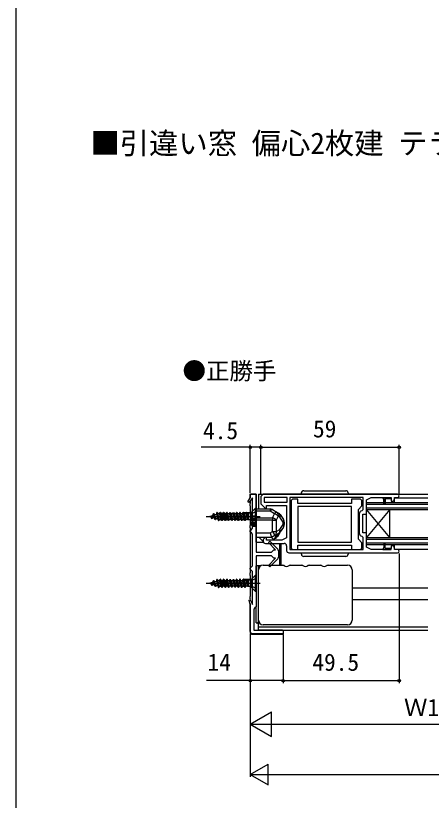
# Model space of a CAD drawing. Units: millimetres, scale not verified. Extents: x -438 to 438, y -652 to 648.
# Drawn here: x -437.5 to -260.3, y -323 to 11.5 of the extents above; entities that cross this region are included whole.
import ezdxf
from ezdxf.enums import TextEntityAlignment as Align

# ---------------------------------------------------------------- set-up
doc = ezdxf.new("R2010")
doc.units = ezdxf.units.MM
doc.header["$LTSCALE"] = 4
for name, color, linetype in [('0-1_USER1', 3, 'Continuous'), ('0-2_YKK_11', 7, 'Continuous'), ('0-3_YKK_12', 2, 'Continuous'), ('0-4_YKK_13', 4, 'Continuous'), ('0-6_YKK_D', 6, 'Continuous'), ('0-7_YKK_ZWAK', 7, 'Continuous')]:
    doc.layers.add(name, color=color, linetype=linetype)
doc.styles.add('ＭＳ ゴシック', font='')
doc.styles.get('ＭＳ ゴシック').set_extended_font_data('MS Gothic')

msp = doc.modelspace()

# ---------------------------------------------------------------- linework, layer by layer
at = {"layer": '0-2_YKK_11'}
for p, q in [((-320.1, -195.6), (-320.1, -215.1)), ((-290.9, -209.4), (-290.9, -200.6)), ((-331, -213.5), (-323, -213.5)), ((-325.5, -216.659), (-325.5, -219.341)), ((-322, -214.5), (-322, -216.5)), ((-321, -217.5), (-274.7, -217.5))]:
    msp.add_line(p, q, dxfattribs=at)
for points in [[(-337.5, -251), (-337.5, -239.5), (-337.998, -237.691), (-337.541, -237.511), (-336.5, -239.5), (-336.5, -225.5), (-337, -225), (-337.5, -224.5), (-337.5, -224), (-337, -223.5), (-336.5, -223), (-336.5, -209.5), (-337, -209), (-337.5, -208.5), (-337.5, -208), (-337, -207.5), (-336.5, -207), (-336.5, -194), (-338.064, -196.018), (-338.477, -195.744), (-337.5, -194), (-337.5, -192.5), (-335, -192.5)], [(-335, -192.5), (-335, -217.25), (-328.5, -217.25), (-328, -216.75), (-327.5, -216.25), (-326.782, -216.25), (-329.696, -213.119), (-329.118, -212.566), (-325.787, -215.958)], [(-274.7, -192.5), (-332, -192.5), (-333, -193.5), (-333, -196.6), (-331.2, -198.4), (-330.6, -198.4), (-330.6, -197.3), (-322, -197.3), (-322, -211.1), (-324, -212.1), (-330.6, -212.1), (-330.6, -211), (-331.2, -211), (-332, -211.8), (-332, -212.5)], [(-289.4, -193.9), (-320.6, -193.9), (-320.6, -216.1), (-289.4, -216.1), (-289.4, -210.9), (-289.9, -210.4)], [(-289.9, -199.6), (-289.4, -199.1), (-289.4, -193.9)], [(-277, -214.5), (-277.4, -214.5), (-277.4, -215.6), (-280, -215.6), (-280, -213.5), (-280.5, -213.5), (-280.5, -215.1), (-281, -216.1), (-286, -216.1), (-288, -215.1), (-288, -209), (-289.5, -209), (-289.5, -201), (-288, -201), (-288, -194.9), (-286, -193.9), (-281, -193.9), (-280.5, -194.9), (-280.5, -196.5), (-280, -196.5), (-280, -194.4), (-277.4, -194.4), (-277.4, -195.5), (-277, -195.5)], [(-276, -194.5), (-276, -193.9), (-274.7, -193.9)], [(-294.3, -196.4), (-317.2, -196.4), (-317.2, -194.6), (-319.1, -194.6)], [(-290.9, -194.6), (-294.3, -194.6), (-294.3, -196.4)], [(-289.9, -215.1), (-289.9, -213.2), (-291.4, -211.7), (-291.4, -199), (-289.9, -197.5), (-289.9, -195.6)], [(-319.1, -216.1), (-317.2, -216.1), (-317.2, -214.3), (-294.3, -214.3), (-294.3, -216.1), (-290.9, -216.1)], [(-274.7, -216.1), (-276, -216.1), (-276, -215.5)], [(-325.787, -220.042), (-329.118, -223.434), (-329.696, -222.881), (-326.782, -219.75), (-327.5, -219.75), (-328, -219.25), (-328.5, -218.75), (-335, -218.75), (-335, -240.5), (-335.5, -241), (-336, -241.5), (-336, -250.5), (-323.5, -250.5), (-323.5, -252), (-336.5, -252)]]:
    msp.add_lwpolyline(points, dxfattribs=at)
for points in [[(-321.8, -193.9), (-331.6, -193.9), (-331.6, -195.9), (-321.8, -195.9)], [(-281, -193.9), (-277.4, -193.9), (-277.4, -194.4), (-280, -194.4), (-280, -196.5), (-280.5, -196.5), (-280.5, -194.9)], [(-294.3, -197.8), (-317.2, -197.8), (-317.2, -212.9), (-294.3, -212.9)], [(-281, -216.1), (-277.4, -216.1), (-277.4, -215.6), (-280, -215.6), (-280, -213.5), (-280.5, -213.5), (-280.5, -215.1)]]:
    msp.add_lwpolyline(points, close=True, dxfattribs=at)
for centre, radius, start, end in [((-274.7, -193.2), 0.7, 269.99999, 90.00001), ((-319.1, -195.6), 1, 90.00001, 179.99999), ((-290.9, -195.6), 1, 0.00001, 89.99999), ((-277, -194.5), 1, 270.00001, 359.99999), ((-289.9, -200.6), 1, 90.00001, 179.99999), ((-289.9, -209.4), 1, 180.00001, 269.99999), ((-331, -212.5), 1, 180.00001, 269.99999), ((-323, -214.5), 1, 0.00001, 89.99999), ((-326.5, -216.659), 1, 359.99997, 44.48424), ((-321, -216.5), 1, 180.00001, 269.99999), ((-319.1, -215.1), 1, 180.00001, 269.99999), ((-290.9, -215.1), 1, 270.00001, 359.99999), ((-277, -215.5), 1, 0.00001, 89.99999), ((-274.7, -216.8), 0.7, 269.99999, 90.00001), ((-326.5, -219.341), 1, 315.51576, 0.00003), ((-336.5, -251), 1, 180.00001, 269.99999)]:
    msp.add_arc(centre, radius, start, end, dxfattribs=at)
at = {"layer": '0-3_YKK_12'}
for p, q in [((-334, -192.5), (-261.809, -192.5)), ((-334, -192.5), (-334, -198.8)), ((-275.797, -193.998), (-261.809, -193.998)), ((-288, -196), (-261.809, -196)), ((-288, -214), (-288, -196)), ((-288, -196.7), (-261.809, -196.7)), ((-276, -196), (-276, -194.4)), ((-288, -198.3), (-261.809, -198.3)), ((-288, -199), (-261.809, -199)), ((-278, -211), (-288, -199)), ((-278, -199), (-288, -211)), ((-278, -211), (-278, -199)), ((-331.976, -212.724), (-333.7, -211)), ((-324.5, -213.5), (-324.5, -222.8)), ((-288, -211), (-261.809, -211)), ((-288, -211.7), (-261.809, -211.7)), ((-288, -213.3), (-261.809, -213.3)), ((-288, -214), (-261.809, -214)), ((-276, -215.6), (-276, -214)), ((-275.8, -216), (-261.809, -216)), ((-334, -250.5), (-334, -223)), ((-261.809, -232.5), (-294, -232.5)), ((-261.809, -237.5), (-294, -237.5)), ((-334, -249), (-261.809, -249)), ((-334, -250.5), (-261.809, -250.5))]:
    msp.add_line(p, q, dxfattribs=at)
at = {"layer": '0-4_YKK_13'}
for p, q in [((-337.599, -193), (-337.599, -194.178)), ((-334.999, -192.5), (-337.099, -192.5)), ((-334.999, -213), (-334.999, -192.5)), ((-315.75, -192.5), (-315.721, -191.948)), ((-314.752, -192.5), (-315.75, -192.5)), ((-314.752, -192.5), (-296.749, -192.5)), ((-314.723, -191), (-296.778, -191)), ((-337.599, -195.419), (-337.599, -196.4)), ((-337.599, -197.4), (-337.599, -196.4)), ((-351, -203.75), (-351.7, -200.369)), ((-351.6, -200.369), (-350.9, -203.75)), ((-350.2, -200.25), (-350.3, -200.25)), ((-348.8, -200.25), (-348.9, -200.25)), ((-347.4, -200.25), (-347.5, -200.25)), ((-346, -200.25), (-346.1, -200.25)), ((-344.6, -200.25), (-344.7, -200.25)), ((-343.2, -200.25), (-343.3, -200.25)), ((-341.8, -200.25), (-341.9, -200.25)), ((-340.4, -200.25), (-340.5, -200.25)), ((-340.294, -200.25), (-337.165, -200.25)), ((-338.582, -203.4), (-339.119, -200.286)), ((-337.599, -197.4), (-337.599, -205.9)), ((-337.35, -200.6), (-337.35, -203.4)), ((-335.25, -198.5), (-337.116, -200.366)), ((-334.999, -198.801), (-329.03, -198.801)), ((-334.999, -199.778), (-334.999, -198.801)), ((-329.03, -199.778), (-334.999, -199.778)), ((-329.03, -198.801), (-329.03, -199.778)), ((-327.159, -200.847), (-329.03, -199.778)), ((-356.347, -202), (-333.212, -202)), ((-352.785, -202.677), (-353.485, -201.537)), ((-352.4, -203.417), (-353.1, -200.797)), ((-352.3, -203.417), (-353, -200.797)), ((-352.035, -202.907), (-352.735, -201.307)), ((-350.635, -203.24), (-351.335, -200.879)), ((-350.825, -200.76), (-350.565, -200.76)), ((-349.935, -200.76), (-349.165, -200.76)), ((-348.535, -200.76), (-347.765, -200.76)), ((-347.135, -200.76), (-346.365, -200.76)), ((-345.735, -200.76), (-344.965, -200.76)), ((-344.335, -200.76), (-343.565, -200.76)), ((-342.935, -200.76), (-342.165, -200.76)), ((-341.535, -200.76), (-340.765, -200.76)), ((-339.435, -203.24), (-340.135, -200.76)), ((-338.665, -203.24), (-339.365, -200.76)), ((-338.35, -202.122), (-338.735, -200.76)), ((-336.433, -202.001), (-337.299, -202.501)), ((-336.433, -202.147), (-337.299, -202.702)), ((-337.299, -202.702), (-337.299, -202.501)), ((-337.299, -202.751), (-337.299, -202.702)), ((-337.299, -203.251), (-337.299, -202.751)), ((-337.299, -202.751), (-334.999, -202.751)), ((-337.116, -203.634), (-335.25, -205.5)), ((-336.433, -202.001), (-336.433, -202.147)), ((-334.999, -202.147), (-336.433, -202.147)), ((-336.433, -203.251), (-336.433, -204.751)), ((-334.999, -203.251), (-336.433, -203.251)), ((-334.999, -201.851), (-336.283, -201.851)), ((-336.283, -201.851), (-336.283, -202.065)), ((-336.283, -202.065), (-334.999, -202.065)), ((-334.999, -203.551), (-334.999, -209.001)), ((-327.96, -203.551), (-334.999, -203.551)), ((-327.96, -202.528), (-327.96, -203.551)), ((-325.597, -201.87), (-326.398, -203.551)), ((-324.839, -202.303), (-325.597, -201.87)), ((-323.437, -204.407), (-324.839, -202.303)), ((-324.737, -201.194), (-323.334, -203.297)), ((-337.599, -206.9), (-337.599, -205.9)), ((-337.599, -206.9), (-337.599, -226.1)), ((-336.433, -204.751), (-337.299, -204.751)), ((-337.299, -205.251), (-337.299, -204.751)), ((-337.299, -205.3), (-337.299, -205.251)), ((-334.999, -205.251), (-337.299, -205.251)), ((-337.299, -205.3), (-336.433, -205.855)), ((-337.299, -205.501), (-337.299, -205.3)), ((-337.299, -205.501), (-336.433, -206.001)), ((-334.999, -204.751), (-336.433, -204.751)), ((-334.999, -205.855), (-336.433, -205.855)), ((-336.433, -205.855), (-336.433, -206.001)), ((-336.283, -205.938), (-334.999, -205.938)), ((-336.283, -205.938), (-336.283, -206.151)), ((-336.283, -206.151), (-334.999, -206.151)), ((-324.839, -207.499), (-323.437, -205.396)), ((-323.334, -206.505), (-324.737, -208.608)), ((-323.437, -205.396), (-323.437, -204.407)), ((-323.437, -204.407), (-322.999, -204.407)), ((-323.437, -205.396), (-322.999, -205.396)), ((-322.999, -204.407), (-322.999, -205.396)), ((-334.999, -209.001), (-329.03, -209.001)), ((-329.03, -209.001), (-327.96, -208.39)), ((-326.968, -210.126), (-328.499, -211.001)), ((-327.96, -208.39), (-326.398, -208.39)), ((-327.96, -208.39), (-326.968, -210.126)), ((-326.985, -211.443), (-325.86, -209.493)), ((-325.409, -209.235), (-326.968, -210.126)), ((-326.398, -208.39), (-324.839, -207.499)), ((-324.883, -208.802), (-325.891, -210.547)), ((-334.999, -213), (-331.866, -213)), ((-327.497, -211.501), (-327.197, -211.501)), ((-324.999, -213.5), (-324.999, -216.207)), ((-324.999, -216.207), (-324.999, -219.793)), ((-324.999, -219.793), (-324.999, -222.8)), ((-296.783, -219), (-314.718, -219)), ((-296.748, -217.5), (-295.75, -217.5)), ((-295.75, -217.5), (-295.785, -218.061)), ((-334.999, -228.399), (-334.999, -223)), ((-332.872, -223), (-334.999, -223)), ((-332, -222.8), (-323.671, -222.8)), ((-320.329, -222.8), (-315.671, -222.8)), ((-312.329, -222.8), (-307.671, -222.8)), ((-304.329, -222.8), (-296, -222.8)), ((-337.599, -227.1), (-337.599, -226.1)), ((-337.599, -227.1), (-337.599, -236.1)), ((-335.25, -227), (-337.116, -228.866)), ((-334, -228.777), (-334, -224.8)), ((-294, -224.8), (-294, -228.777)), ((-356.347, -230.5), (-333.212, -230.5)), ((-352.785, -231.177), (-353.485, -230.037)), ((-352.4, -231.917), (-353.1, -229.297)), ((-352.3, -231.917), (-353, -229.297)), ((-352.035, -231.407), (-352.735, -229.807)), ((-351, -232.25), (-351.7, -228.869)), ((-351.6, -228.869), (-350.9, -232.25)), ((-350.635, -231.74), (-351.335, -229.379)), ((-350.825, -229.26), (-350.565, -229.26)), ((-350.2, -228.75), (-350.3, -228.75)), ((-349.935, -229.26), (-349.165, -229.26)), ((-348.8, -228.75), (-348.9, -228.75)), ((-348.535, -229.26), (-347.765, -229.26)), ((-347.4, -228.75), (-347.5, -228.75)), ((-347.135, -229.26), (-346.365, -229.26)), ((-346, -228.75), (-346.1, -228.75)), ((-345.735, -229.26), (-344.965, -229.26)), ((-344.6, -228.75), (-344.7, -228.75)), ((-344.335, -229.26), (-343.565, -229.26)), ((-343.2, -228.75), (-343.3, -228.75)), ((-342.935, -229.26), (-342.165, -229.26)), ((-341.8, -228.75), (-341.9, -228.75)), ((-341.535, -229.26), (-340.765, -229.26)), ((-340.4, -228.75), (-340.5, -228.75)), ((-340.294, -228.75), (-337.165, -228.75)), ((-339.435, -231.74), (-340.135, -229.26)), ((-338.665, -231.74), (-339.365, -229.26)), ((-338.582, -231.9), (-339.119, -228.786)), ((-338.35, -230.622), (-338.735, -229.26)), ((-337.35, -229.1), (-337.35, -231.9)), ((-334, -242.223), (-334, -228.777)), ((-294, -228.777), (-294, -242.223)), ((-337.116, -232.134), (-335.25, -234)), ((-337.599, -237.1), (-337.599, -236.1)), ((-337.599, -237.1), (-337.599, -237.45)), ((-337.599, -239.137), (-337.599, -251.202)), ((-334.999, -247.3), (-334.999, -240.599)), ((-334, -246.2), (-334, -242.223)), ((-294, -242.223), (-294, -246.2)), ((-334.999, -247.3), (-334.599, -247.3)), ((-334.099, -247.8), (-334.099, -250.3)), ((-334.099, -250.3), (-334.099, -250.5)), ((-323.8, -250.5), (-334.099, -250.5)), ((-296, -248.2), (-332, -248.2)), ((-336.6, -252.2), (-323.798, -252.2)), ((-323.299, -251.701), (-323.299, -251))]:
    msp.add_line(p, q, dxfattribs=at)
for points in [[(-295.779, -191.948), (-295.75, -192.5), (-296.749, -192.5)], [(-351.058, -200.795), (-351.335, -200.879), (-351.6, -200.369), (-351.7, -200.369), (-351.884, -201.047)], [(-348.465, -203.24), (-349.235, -203.24), (-349.5, -203.75), (-349.6, -203.75), (-349.865, -203.24), (-350.565, -200.76), (-350.3, -200.25), (-349.6, -203.75)], [(-349.5, -203.75), (-350.2, -200.25), (-349.935, -200.76), (-349.235, -203.24)], [(-347.065, -203.24), (-347.835, -203.24), (-348.1, -203.75), (-348.2, -203.75), (-348.465, -203.24), (-349.165, -200.76), (-348.9, -200.25), (-348.2, -203.75)], [(-348.1, -203.75), (-348.8, -200.25), (-348.535, -200.76), (-347.835, -203.24)], [(-345.665, -203.24), (-346.435, -203.24), (-346.7, -203.75), (-346.8, -203.75), (-347.065, -203.24), (-347.765, -200.76), (-347.5, -200.25), (-346.8, -203.75)], [(-346.7, -203.75), (-347.4, -200.25), (-347.135, -200.76), (-346.435, -203.24)], [(-344.265, -203.24), (-345.035, -203.24), (-345.3, -203.75), (-345.4, -203.75), (-345.665, -203.24), (-346.365, -200.76), (-346.1, -200.25), (-345.4, -203.75)], [(-345.3, -203.75), (-346, -200.25), (-345.735, -200.76), (-345.035, -203.24)], [(-342.865, -203.24), (-343.635, -203.24), (-343.9, -203.75), (-344, -203.75), (-344.265, -203.24), (-344.965, -200.76), (-344.7, -200.25), (-344, -203.75)], [(-343.9, -203.75), (-344.6, -200.25), (-344.335, -200.76), (-343.635, -203.24)], [(-341.465, -203.24), (-342.235, -203.24), (-342.5, -203.75), (-342.6, -203.75), (-342.865, -203.24), (-343.565, -200.76), (-343.3, -200.25), (-342.6, -203.75)], [(-342.5, -203.75), (-343.2, -200.25), (-342.935, -200.76), (-342.235, -203.24)], [(-340.835, -203.24), (-341.535, -200.76), (-341.8, -200.25), (-341.1, -203.75), (-341.2, -203.75), (-341.9, -200.25), (-342.165, -200.76), (-341.465, -203.24), (-341.2, -203.75)], [(-337.681, -203.4), (-338.582, -203.4), (-338.665, -203.24), (-339.435, -203.24), (-339.7, -203.75), (-339.8, -203.75), (-340.065, -203.24), (-340.765, -200.76), (-340.5, -200.25), (-339.8, -203.75)], [(-338.946, -200.355), (-339.119, -200.286), (-339.365, -200.76), (-340.135, -200.76), (-340.4, -200.25), (-339.7, -203.75)], [(-337.681, -200.6), (-338.258, -200.6), (-338.35, -200.76), (-338.35, -202.94), (-338.946, -200.355), (-338.735, -200.76), (-338.35, -200.76)], [(-335, -199.9), (-336.915, -200.855), (-337.201, -202), (-336.915, -203.145), (-335, -204.1)], [(-334.999, -203.551), (-334.999, -202.528), (-334.999, -199.778)], [(-328.037, -199.065), (-328.115, -199.042), (-328.21, -199.054), (-328.321, -199.099), (-328.446, -199.177), (-328.582, -199.287), (-328.726, -199.425), (-328.876, -199.59), (-329.03, -199.778)], [(-328.037, -199.065), (-326.167, -200.134), (-325.409, -200.567)], [(-326.167, -200.134), (-326.245, -200.111), (-326.34, -200.123), (-326.451, -200.168), (-326.575, -200.246), (-326.711, -200.356), (-326.856, -200.494), (-327.006, -200.659), (-327.159, -200.847)], [(-351.296, -203.132), (-352.035, -202.907), (-352.3, -203.417), (-352.4, -203.417), (-352.785, -202.677), (-355, -202), (-353.485, -201.537), (-353.1, -200.797), (-353, -200.797), (-352.735, -201.307), (-351.884, -201.047), (-351.265, -203.24), (-351, -203.75), (-350.9, -203.75), (-350.635, -203.24), (-349.865, -203.24)], [(-353.435, -202.479), (-353.7, -202.989), (-353.8, -202.989), (-354.185, -202.249)], [(-341.1, -203.75), (-340.835, -203.24), (-340.065, -203.24)], [(-337.299, -204.751), (-337.299, -203.251), (-336.433, -203.251)], [(-336.283, -202.065), (-336.31, -202.063), (-336.335, -202.06), (-336.367, -202.053), (-336.401, -202.038), (-336.431, -202.011), (-336.433, -202.001)], [(-334.999, -202.528), (-327.96, -202.528), (-327.159, -200.847)], [(-327.96, -208.39), (-327.96, -203.551), (-326.398, -203.551), (-326.398, -208.39)], [(-336.433, -206.001), (-336.421, -205.979), (-336.405, -205.966), (-336.362, -205.948), (-336.337, -205.942), (-336.304, -205.938), (-336.283, -205.938)], [(-329.03, -209.001), (-328.499, -211.001), (-334.999, -211.001), (-334.999, -209.001)], [(-315.716, -218.061), (-315.75, -217.5), (-314.752, -217.5)], [(-351.296, -231.632), (-352.035, -231.407), (-352.3, -231.917), (-352.4, -231.917), (-352.785, -231.177), (-355, -230.5), (-353.485, -230.037), (-353.1, -229.297), (-353, -229.297), (-352.735, -229.807), (-351.884, -229.547), (-351.265, -231.74), (-351, -232.25), (-350.9, -232.25), (-350.635, -231.74), (-349.865, -231.74)], [(-353.435, -230.979), (-353.7, -231.489), (-353.8, -231.489), (-354.185, -230.749)], [(-351.058, -229.295), (-351.335, -229.379), (-351.6, -228.869), (-351.7, -228.869), (-351.884, -229.547)], [(-348.465, -231.74), (-349.235, -231.74), (-349.5, -232.25), (-349.6, -232.25), (-349.865, -231.74), (-350.565, -229.26), (-350.3, -228.75), (-349.6, -232.25)], [(-349.5, -232.25), (-350.2, -228.75), (-349.935, -229.26), (-349.235, -231.74)], [(-347.065, -231.74), (-347.835, -231.74), (-348.1, -232.25), (-348.2, -232.25), (-348.465, -231.74), (-349.165, -229.26), (-348.9, -228.75), (-348.2, -232.25)], [(-348.1, -232.25), (-348.8, -228.75), (-348.535, -229.26), (-347.835, -231.74)], [(-345.665, -231.74), (-346.435, -231.74), (-346.7, -232.25), (-346.8, -232.25), (-347.065, -231.74), (-347.765, -229.26), (-347.5, -228.75), (-346.8, -232.25)], [(-346.7, -232.25), (-347.4, -228.75), (-347.135, -229.26), (-346.435, -231.74)], [(-344.265, -231.74), (-345.035, -231.74), (-345.3, -232.25), (-345.4, -232.25), (-345.665, -231.74), (-346.365, -229.26), (-346.1, -228.75), (-345.4, -232.25)], [(-345.3, -232.25), (-346, -228.75), (-345.735, -229.26), (-345.035, -231.74)], [(-342.865, -231.74), (-343.635, -231.74), (-343.9, -232.25), (-344, -232.25), (-344.265, -231.74), (-344.965, -229.26), (-344.7, -228.75), (-344, -232.25)], [(-343.9, -232.25), (-344.6, -228.75), (-344.335, -229.26), (-343.635, -231.74)], [(-341.465, -231.74), (-342.235, -231.74), (-342.5, -232.25), (-342.6, -232.25), (-342.865, -231.74), (-343.565, -229.26), (-343.3, -228.75), (-342.6, -232.25)], [(-342.5, -232.25), (-343.2, -228.75), (-342.935, -229.26), (-342.235, -231.74)], [(-340.835, -231.74), (-341.535, -229.26), (-341.8, -228.75), (-341.1, -232.25), (-341.2, -232.25), (-341.9, -228.75), (-342.165, -229.26), (-341.465, -231.74), (-341.2, -232.25)], [(-337.681, -231.9), (-338.582, -231.9), (-338.665, -231.74), (-339.435, -231.74), (-339.7, -232.25), (-339.8, -232.25), (-340.065, -231.74), (-340.765, -229.26), (-340.5, -228.75), (-339.8, -232.25)], [(-338.946, -228.855), (-339.119, -228.786), (-339.365, -229.26), (-340.135, -229.26), (-340.4, -228.75), (-339.7, -232.25)], [(-337.681, -229.1), (-338.258, -229.1), (-338.35, -229.26), (-338.35, -231.44), (-338.946, -228.855), (-338.735, -229.26), (-338.35, -229.26)], [(-335, -228.4), (-336.915, -229.355), (-337.201, -230.5), (-336.915, -231.645), (-335, -232.6)], [(-341.1, -232.25), (-340.835, -231.74), (-340.065, -231.74)]]:
    msp.add_lwpolyline(points, dxfattribs=at)
for points in [[(-335.25, -198.5), (-335, -198.5), (-335, -205.5), (-335.25, -205.5)], [(-335.25, -227), (-335, -227), (-335, -234), (-335.25, -234)]]:
    msp.add_lwpolyline(points, close=True, dxfattribs=at)
for centre, radius, start, end in [((-337.099, -193), 0.5, 90, 180), ((-314.723, -192), 1, 90, 177), ((-296.778, -192), 1, 3, 90), ((-337.681, -199.8), 0.8, 270, 314.99999), ((-329.03, -200.801), 2, 60.25512, 90), ((-327.067, -201.39), 1.546, 341.91504, 54.39753), ((-326.401, -202.303), 2, 33.69007, 60.25512), ((-326.308, -201.824), 1.546, 341.91504, 54.39753), ((-350.825, -201.56), 0.8, 89.99998, 106.99998), ((-337.681, -204.2), 0.8, 44.99999, 89.99998), ((-336.283, -202.001), 0.15, 90, 180), ((-329.106, -205.981), 3.638, 41.90744, 71.64145), ((-328.305, -204.3), 3.638, 41.90744, 71.64145), ((-325.685, -201.666), 1.059, 322.99219, 26.46445), ((-324.283, -203.769), 1.059, 322.99219, 26.46445), ((-324.999, -204.407), 2, 0, 33.69007), ((-336.283, -206.001), 0.15, 180, 270), ((-324.283, -206.033), 1.059, 333.53555, 37.00781), ((-324.999, -205.396), 2, 326.30993, 0), ((-327.623, -209.547), 2, 288.59038, 330), ((-327.867, -208.87), 1.546, 305.60247, 18.08496), ((-326.401, -207.499), 2, 299.74488, 326.30993), ((-326.308, -207.979), 1.546, 305.60247, 18.08496), ((-325.685, -208.136), 1.059, 333.53555, 37.00781), ((-327.138, -209.534), 2, 227.16611, 259.63751), ((-327.623, -209.547), 2, 282.28715, 288.59038), ((-314.718, -218), 1, 183.5, 270), ((-296.783, -218), 1, 270, 356.5), ((-332, -224.8), 2, 90, 180), ((-323.658, -223.8), 1, 56.44269, 90), ((-322, -221.3), 2, 236.44269, 303.55731), ((-320.342, -223.8), 1, 90, 123.55731), ((-315.658, -223.8), 1, 56.44269, 90), ((-314, -221.3), 2, 236.44269, 303.55731), ((-312.342, -223.8), 1, 90, 123.55731), ((-307.658, -223.8), 1, 56.44269, 90), ((-306, -221.3), 2, 236.44269, 303.55731), ((-304.342, -223.8), 1, 90, 123.55731), ((-296, -224.8), 2, 0, 90), ((-350.825, -230.06), 0.8, 89.99998, 106.99998), ((-337.681, -228.3), 0.8, 270, 314.99999), ((-337.681, -232.7), 0.8, 44.99999, 89.99998), ((-334.599, -247.8), 0.5, 0, 90), ((-332, -246.2), 2, 180, 270), ((-296, -246.2), 2, 270, 0)]:
    msp.add_arc(centre, radius, start, end, dxfattribs=at)
for centre, major_axis, ratio, start_param, end_param in [((-323.8, -251), (0.501, 0), 0.998135, 6.2831853, 7.8539816), ((-336.597, -251.198), (-0.71, -0.71), 0.99628, 5.4996506, 7.06672), ((-323.8, -251.699), (-0.355, 0.355), 0.99628, 2.358058, 3.9251274)]:
    msp.add_ellipse(centre, major_axis=major_axis, ratio=ratio, start_param=start_param, end_param=end_param, dxfattribs=at)
at = {"layer": '0-6_YKK_D'}
for p, q in [((-337.5, -192), (-337.5, -171.5)), ((-333, -192.707), (-333, -171.5)), ((-333, -192.707), (-333, -171.5)), ((-333, -172.5), (-274, -172.5)), ((-274, -192.2), (-274, -171.5)), ((-274, -217.8), (-274, -273)), ((-337.5, -252), (-337.5, -273)), ((-337.5, -252), (-337.5, -291.5)), ((-323.5, -252.25), (-323.5, -273)), ((-323.5, -252.35), (-323.5, -273)), ((-337.5, -261.212), (-337.5, -313)), ((-323.5, -272), (-274, -272)), ((-337.5, -290.5), (-328.407, -285.25)), ((-328.407, -295.75), (-328.407, -285.25)), ((-337.5, -290.5), (-328.407, -295.75)), ((-337.5, -290.5), (-319.313, -290.5)), ((-327, -290.5), (-198, -290.5)), ((-337.5, -312), (-329.922, -307.625)), ((-329.922, -316.375), (-329.922, -307.625)), ((-337.5, -312), (-329.922, -316.375)), ((-337.5, -312), (-322.345, -312)), ((-328.75, -312), (3.75, -312))]:
    msp.add_line(p, q, dxfattribs=at)
for points in [[(-333, -172.5), (-337.5, -172.5), (-358.375, -172.5)], [(-323.5, -272), (-337.5, -272), (-356.182, -272)]]:
    msp.add_lwpolyline(points, dxfattribs=at)
for centre in [(-337.5, -172.5), (-333, -172.5), (-333, -172.5), (-274, -172.5), (-337.5, -272), (-323.5, -272), (-323.5, -272), (-274, -272)]:
    msp.add_circle(centre, 0.531, dxfattribs=at)
at = {"layer": '0-7_YKK_ZWAK'}
msp.add_line((-437.5, 623), (-437.5, -652), dxfattribs=at)

# ---------------------------------------------------------------- texts
at = {"layer": '0-1_USER1', "style": 'ＭＳ ゴシック'}
for s, height, p in [('■引違い窓 偏心2枚建 テラスタイプ', 9.164, (-405.628, -50.224)), ('●正勝手', 7.331, (-366.364, -145.818))]:
    msp.add_text(s, height=height, dxfattribs=at).set_placement(p, align=Align.BOTTOM_LEFT)
at = {"layer": '0-6_YKK_D', "style": 'ＭＳ ゴシック'}
for s, p in [('4.5', (-357.636, -171.25)), ('59', (-310.745, -170.5)), ('14', (-355.716, -270)), ('49.5', (-311.023, -270)), ('Ｗ1', (-271.96, -289.25))]:
    msp.add_text(s, height=7.331, dxfattribs=at).set_placement(p, align=Align.BOTTOM_LEFT)

doc.saveas('drawing.dxf')
